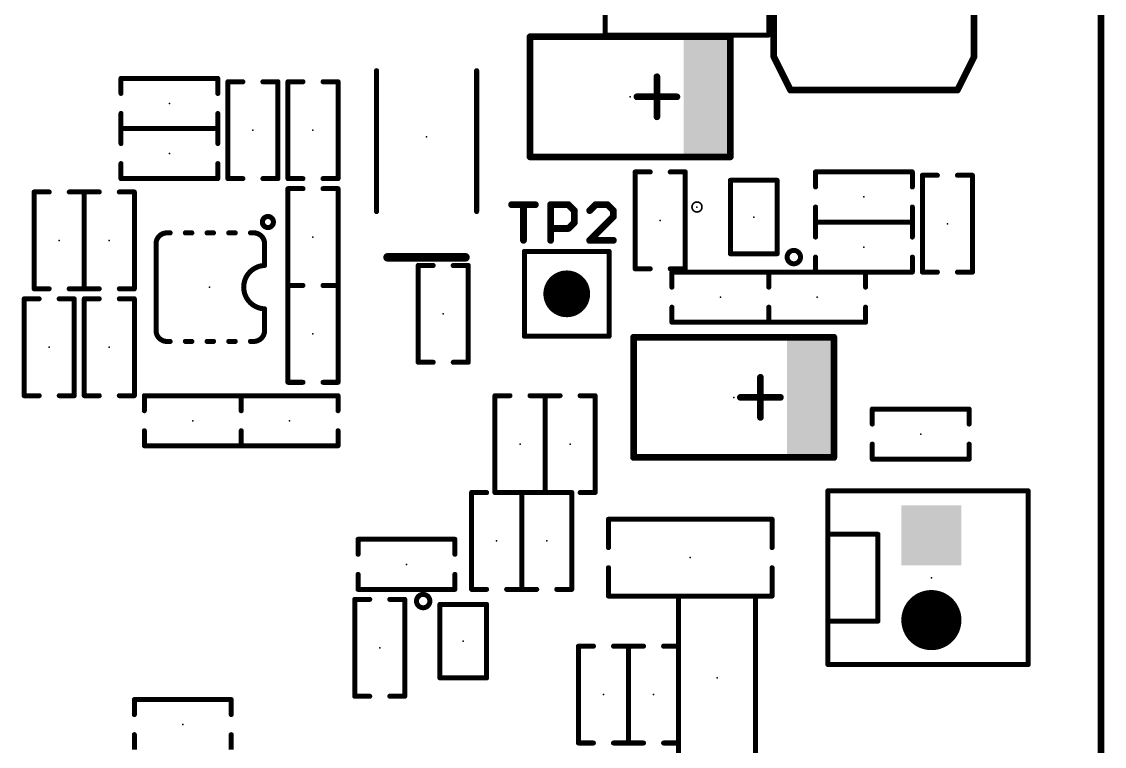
# Model space of a CAD drawing. Extents: x 0 to 89, y 0 to 124.
# Drawn here: x 56.57 to 89, y 71.15 to 92.85 of the extents above; entities that cross this region are included whole.
import ezdxf

# ---------------------------------------------------------------- set-up
doc = ezdxf.new("R2010")
doc.units = 0
for name, color, linetype in [('17', 82, 'CONTINUOUS'), ('20', 7, 'CONTINUOUS'), ('21', 253, 'CONTINUOUS'), ('23', 7, 'CONTINUOUS')]:
    doc.layers.add(name, color=color, linetype=linetype)

# ---------------------------------------------------------------- blocks, each defined once
blk = doc.blocks.new('RECT')
blk.add_solid([(-0.5, -0.5), (0.5, -0.5), (-0.5, 0.5), (0.5, 0.5)])
blk = doc.blocks.new('SQUAREP')
blk.add_solid([(-0.5, -0.5), (0.5, -0.5), (-0.5, 0.5), (0.5, 0.5)])
blk = doc.blocks.new('ROUNDP')
at = {"const_width": 0.5}
blk.add_lwpolyline([(0, -0.25, 1), (0, 0.25, 1), (0, -0.25)], format="xyb", dxfattribs=at)

msp = doc.modelspace()

# ---------------------------------------------------------------- linework, layer by layer
at = {"layer": '20', "const_width": 0.01}
msp.add_lwpolyline([(88.9, 0), (88.9, 121.92)], dxfattribs=at)
at = {"layer": '21'}
for points, const_width in [([(88.9, 0), (88.9, 121.92)], 0.2), ([(79.1, 91.8), (79.1, 95.8)], 0.2), ([(85.1, 95.8), (85.1, 91.8)], 0.2), ([(74.05, 92.45), (74.05, 93.3)], 0.15), ([(78.95, 93.3), (78.95, 92.45)], 0.15), ([(71.8, 88.8), (71.8, 92.4)], 0.2), ([(71.8, 92.4), (77.8, 92.4)], 0.2), ([(78.95, 92.45), (74.05, 92.45)], 0.15), ([(77.8, 92.4), (77.8, 88.8)], 0.2), ([(79.6, 90.8), (79.1, 91.8)], 0.2), ([(85.1, 91.8), (84.6, 90.8)], 0.2), ([(67.2028, 87.1648), (67.2028, 91.3812)], 0.1524), ([(70.2012, 91.3812), (70.2012, 87.1648)], 0.1524), ([(59.55, 90.7), (59.55, 91.15)], 0.15), ([(59.55, 91.15), (62.45, 91.15)], 0.15), ([(62.45, 91.15), (62.45, 90.7)], 0.15), ([(62.75, 88.15), (62.75, 91.05)], 0.15), ([(62.75, 91.05), (63.2, 91.05)], 0.15), ([(63.8, 91.05), (64.25, 91.05)], 0.15), ([(64.25, 91.05), (64.25, 88.15)], 0.15), ([(64.55, 88.15), (64.55, 91.05)], 0.15), ([(64.55, 91.05), (65, 91.05)], 0.15), ([(65.6, 91.05), (66.05, 91.05)], 0.15), ([(66.05, 91.05), (66.05, 88.15)], 0.15), ([(75.6, 90), (75.6, 91.2)], 0.2), ([(84.6, 90.8), (79.6, 90.8)], 0.2), ([(76.2, 90.6), (75, 90.6)], 0.2), ([(59.55, 89.65), (59.55, 90.1)], 0.15), ([(62.45, 90.1), (62.45, 89.65)], 0.15), ([(59.55, 89.2), (59.55, 89.65)], 0.15), ([(59.55, 89.65), (62.45, 89.65)], 0.15), ([(62.45, 89.65), (59.55, 89.65)], 0.15), ([(62.45, 89.65), (62.45, 89.2)], 0.15), ([(77.8, 88.8), (71.8, 88.8)], 0.2), ([(59.55, 88.15), (59.55, 88.6)], 0.15), ([(62.45, 88.6), (62.45, 88.15)], 0.15), ([(62.45, 88.15), (59.55, 88.15)], 0.15), ([(63.2, 88.15), (62.75, 88.15)], 0.15), ([(64.25, 88.15), (63.8, 88.15)], 0.15), ([(65, 88.15), (64.55, 88.15)], 0.15), ([(66.05, 88.15), (65.6, 88.15)], 0.15), ([(74.95, 85.45), (74.95, 88.35)], 0.15), ([(74.95, 88.35), (75.4, 88.35)], 0.15), ([(76, 88.35), (76.45, 88.35)], 0.15), ([(76.45, 88.35), (76.45, 85.45)], 0.15), ([(80.35, 87.9), (80.35, 88.35)], 0.15), ([(80.35, 88.35), (83.25, 88.35)], 0.15), ([(83.25, 88.35), (83.25, 87.9)], 0.15), ([(83.55, 85.35), (83.55, 88.25)], 0.15), ([(83.55, 88.25), (84, 88.25)], 0.15), ([(84.6, 88.25), (85.05, 88.25)], 0.15), ([(85.05, 88.25), (85.05, 85.35)], 0.15), ([(64.55, 84.95), (64.55, 87.85)], 0.15), ([(64.55, 87.85), (65, 87.85)], 0.15), ([(65.6, 87.85), (66.05, 87.85)], 0.15), ([(66.05, 87.85), (66.05, 84.95)], 0.15), ([(77.8, 85.9), (77.8, 88.1)], 0.15), ([(77.8, 88.1), (79.2, 88.1)], 0.15), ([(79.2, 88.1), (79.2, 85.9)], 0.15), ([(56.95, 84.85), (56.95, 87.75)], 0.15), ([(56.95, 87.75), (57.4, 87.75)], 0.15), ([(58, 87.75), (58.45, 87.75)], 0.15), ([(58.45, 84.85), (58.45, 87.75)], 0.15), ([(58.45, 87.75), (58.9, 87.75)], 0.15), ([(58.45, 87.75), (58.45, 84.85)], 0.15), ([(59.5, 87.75), (59.95, 87.75)], 0.15), ([(59.95, 87.75), (59.95, 84.85)], 0.15), ([(71.2475, 87.3693), (71.9593, 87.3693)], 0.2032), ([(71.6034, 86.3016), (71.6034, 87.3693)], 0.2032), ([(72.4169, 86.3016), (72.4169, 87.3693)], 0.2032), ([(72.4169, 87.3693), (72.9508, 87.3693)], 0.2032), ([(72.9508, 87.3693), (73.1287, 87.1914)], 0.2032), ([(73.1287, 87.1914), (73.1287, 86.8355)], 0.2032), ([(73.7642, 87.3693), (73.5863, 87.1914)], 0.2032), ([(74.1202, 87.3693), (73.7642, 87.3693)], 0.2032), ([(74.2981, 87.1914), (74.1202, 87.3693)], 0.2032), ([(74.2981, 87.0134), (74.2981, 87.1914)], 0.2032), ([(80.35, 86.85), (80.35, 87.3)], 0.15), ([(83.25, 87.3), (83.25, 86.85)], 0.15), ([(73.1287, 86.8355), (72.9508, 86.6575)], 0.2032), ([(73.5863, 86.3016), (74.2981, 87.0134)], 0.2032), ([(83.25, 86.85), (80.35, 86.85)], 0.15), ([(80.35, 86.4), (80.35, 86.85)], 0.15), ([(80.35, 86.85), (83.25, 86.85)], 0.15), ([(83.25, 86.85), (83.25, 86.4)], 0.15), ([(61.021, 86.525), (60.925, 86.525)], 0.1524), ([(61.671, 86.525), (61.478, 86.525)], 0.1524), ([(62.321, 86.525), (62.128, 86.525)], 0.1524), ([(62.971, 86.525), (62.778, 86.525)], 0.1524), ([(63.565, 86.525), (63.428, 86.525)], 0.1524), ([(72.9508, 86.6575), (72.4169, 86.6575)], 0.2032), ([(60.6, 83.6), (60.6, 86.2)], 0.1524), ([(63.85, 86.2), (63.85, 85.55)], 0.1524), ([(74.2981, 86.3016), (73.5863, 86.3016)], 0.2032), ([(71.63, 85.97), (74.17, 85.97)], 0.15), ([(71.63, 83.43), (71.63, 85.97)], 0.15), ([(74.17, 85.97), (74.17, 83.43)], 0.15), ([(79.2, 85.9), (77.8, 85.9)], 0.15), ([(67.5316, 85.7932), (69.8684, 85.7932)], 0.254), ([(68.45, 82.65), (68.45, 85.55)], 0.15), ([(68.45, 85.55), (68.9, 85.55)], 0.15), ([(69.5, 85.55), (69.95, 85.55)], 0.15), ([(69.95, 85.55), (69.95, 82.65)], 0.15), ([(80.35, 85.35), (80.35, 85.8)], 0.15), ([(83.25, 85.8), (83.25, 85.35)], 0.15), ([(75.4, 85.45), (74.95, 85.45)], 0.15), ([(76.45, 85.45), (76, 85.45)], 0.15), ([(76.05, 84.9), (76.05, 85.35)], 0.15), ([(76.05, 85.35), (78.95, 85.35)], 0.15), ([(78.95, 85.35), (78.95, 84.9)], 0.15), ([(78.95, 84.9), (78.95, 85.35)], 0.15), ([(78.95, 85.35), (81.85, 85.35)], 0.15), ([(83.25, 85.35), (80.35, 85.35)], 0.15), ([(81.85, 85.35), (81.85, 84.9)], 0.15), ([(84, 85.35), (83.55, 85.35)], 0.15), ([(85.05, 85.35), (84.6, 85.35)], 0.15), ([(64.55, 82.05), (64.55, 84.95)], 0.15), ([(64.55, 84.95), (65, 84.95)], 0.15), ([(65, 84.95), (64.55, 84.95)], 0.15), ([(65.6, 84.95), (66.05, 84.95)], 0.15), ([(66.05, 84.95), (65.6, 84.95)], 0.15), ([(66.05, 84.95), (66.05, 82.05)], 0.15), ([(57.4, 84.85), (56.95, 84.85)], 0.15), ([(58.45, 84.85), (58, 84.85)], 0.15), ([(58.9, 84.85), (58.45, 84.85)], 0.15), ([(59.95, 84.85), (59.5, 84.85)], 0.15), ([(56.65, 81.65), (56.65, 84.55)], 0.15), ([(56.65, 84.55), (57.1, 84.55)], 0.15), ([(57.7, 84.55), (58.15, 84.55)], 0.15), ([(58.15, 84.55), (58.15, 81.65)], 0.15), ([(58.45, 81.65), (58.45, 84.55)], 0.15), ([(58.45, 84.55), (58.9, 84.55)], 0.15), ([(59.5, 84.55), (59.95, 84.55)], 0.15), ([(59.95, 84.55), (59.95, 81.65)], 0.15), ([(63.85, 84.25), (63.85, 83.6)], 0.1524), ([(76.05, 83.85), (76.05, 84.3)], 0.15), ([(78.95, 84.3), (78.95, 83.85)], 0.15), ([(78.95, 83.85), (78.95, 84.3)], 0.15), ([(81.85, 84.3), (81.85, 83.85)], 0.15), ([(78.95, 83.85), (76.05, 83.85)], 0.15), ([(81.85, 83.85), (78.95, 83.85)], 0.15), ([(61.021, 83.275), (60.925, 83.275)], 0.1524), ([(61.671, 83.275), (61.478, 83.275)], 0.1524), ([(62.321, 83.275), (62.128, 83.275)], 0.1524), ([(62.971, 83.275), (62.778, 83.275)], 0.1524), ([(63.525, 83.275), (63.428, 83.275)], 0.1524), ([(74.17, 83.43), (71.63, 83.43)], 0.15), ([(74.9, 79.8), (74.9, 83.4)], 0.2), ([(74.9, 83.4), (80.9, 83.4)], 0.2), ([(80.9, 83.4), (80.9, 79.8)], 0.2), ([(68.9, 82.65), (68.45, 82.65)], 0.15), ([(69.95, 82.65), (69.5, 82.65)], 0.15), ([(65, 82.05), (64.55, 82.05)], 0.15), ([(66.05, 82.05), (65.6, 82.05)], 0.15), ([(78.7, 81), (78.7, 82.2)], 0.2), ([(57.1, 81.65), (56.65, 81.65)], 0.15), ([(58.15, 81.65), (57.7, 81.65)], 0.15), ([(58.9, 81.65), (58.45, 81.65)], 0.15), ([(59.95, 81.65), (59.5, 81.65)], 0.15), ([(60.25, 81.2), (60.25, 81.65)], 0.15), ([(60.25, 81.65), (63.15, 81.65)], 0.15), ([(63.15, 81.65), (63.15, 81.2)], 0.15), ([(63.15, 81.2), (63.15, 81.65)], 0.15), ([(63.15, 81.65), (66.05, 81.65)], 0.15), ([(66.05, 81.65), (66.05, 81.2)], 0.15), ([(70.75, 78.75), (70.75, 81.65)], 0.15), ([(70.75, 81.65), (71.2, 81.65)], 0.15), ([(71.8, 81.65), (72.25, 81.65)], 0.15), ([(72.25, 81.65), (72.25, 78.75)], 0.15), ([(72.25, 78.75), (72.25, 81.65)], 0.15), ([(72.25, 81.65), (72.7, 81.65)], 0.15), ([(73.3, 81.65), (73.75, 81.65)], 0.15), ([(73.75, 81.65), (73.75, 78.75)], 0.15), ([(79.3, 81.6), (78.1, 81.6)], 0.2), ([(82.05, 80.8), (82.05, 81.25)], 0.15), ([(82.05, 81.25), (84.95, 81.25)], 0.15), ([(84.95, 81.25), (84.95, 80.8)], 0.15), ([(60.25, 80.15), (60.25, 80.6)], 0.15), ([(63.15, 80.6), (63.15, 80.15)], 0.15), ([(63.15, 80.15), (63.15, 80.6)], 0.15), ([(66.05, 80.6), (66.05, 80.15)], 0.15), ([(63.15, 80.15), (60.25, 80.15)], 0.15), ([(66.05, 80.15), (63.15, 80.15)], 0.15), ([(82.05, 79.75), (82.05, 80.2)], 0.15), ([(84.95, 80.2), (84.95, 79.75)], 0.15), ([(80.9, 79.8), (74.9, 79.8)], 0.2), ([(84.95, 79.75), (82.05, 79.75)], 0.15), ([(70.05, 75.85), (70.05, 78.75)], 0.15), ([(70.05, 78.75), (70.5, 78.75)], 0.15), ([(71.2, 78.75), (70.75, 78.75)], 0.15), ([(71.1, 78.75), (71.55, 78.75)], 0.15), ([(71.55, 75.85), (71.55, 78.75)], 0.15), ([(71.55, 78.75), (72, 78.75)], 0.15), ([(71.55, 78.75), (71.55, 75.85)], 0.15), ([(72.25, 78.75), (71.8, 78.75)], 0.15), ([(72.7, 78.75), (72.25, 78.75)], 0.15), ([(72.6, 78.75), (73.05, 78.75)], 0.15), ([(73.05, 78.75), (73.05, 75.85)], 0.15), ([(73.75, 78.75), (73.3, 78.75)], 0.15), ([(80.72, 77.5), (80.72, 78.8)], 0.15), ([(80.72, 78.8), (86.72, 78.8)], 0.15), ([(86.72, 78.8), (86.72, 73.6)], 0.15), ([(74.15, 77.1), (74.15, 77.95)], 0.15), ([(74.15, 77.95), (79.05, 77.95)], 0.15), ([(79.05, 77.95), (79.05, 77.1)], 0.15), ([(80.72, 74.9), (80.72, 77.5)], 0.15), ([(82.22, 77.5), (80.72, 77.5)], 0.15), ([(82.22, 74.9), (82.22, 77.5)], 0.15), ([(66.65, 76.9), (66.65, 77.35)], 0.15), ([(66.65, 77.35), (69.55, 77.35)], 0.15), ([(69.55, 77.35), (69.55, 76.9)], 0.15), ([(74.15, 75.65), (74.15, 76.5)], 0.15), ([(79.05, 76.5), (79.05, 75.65)], 0.15), ([(66.65, 75.85), (66.65, 76.3)], 0.15), ([(69.55, 76.3), (69.55, 75.85)], 0.15), ([(69.55, 75.85), (66.65, 75.85)], 0.15), ([(70.5, 75.85), (70.05, 75.85)], 0.15), ([(71.55, 75.85), (71.1, 75.85)], 0.15), ([(72, 75.85), (71.55, 75.85)], 0.15), ([(73.05, 75.85), (72.6, 75.85)], 0.15), ([(66.55, 72.65), (66.55, 75.55)], 0.15), ([(66.55, 75.55), (67, 75.55)], 0.15), ([(67.6, 75.55), (68.05, 75.55)], 0.15), ([(68.05, 75.55), (68.05, 72.65)], 0.15), ([(79.05, 75.65), (74.15, 75.65)], 0.15), ([(76.25, 70.75), (76.25, 75.65)], 0.15), ([(76.25, 75.65), (77.1, 75.65)], 0.15), ([(77.7, 75.65), (78.55, 75.65)], 0.15), ([(78.55, 75.65), (78.55, 70.75)], 0.15), ([(69.1, 73.2), (69.1, 75.4)], 0.15), ([(69.1, 75.4), (70.5, 75.4)], 0.15), ([(70.5, 75.4), (70.5, 73.2)], 0.15), ([(80.72, 73.6), (80.72, 74.9)], 0.15), ([(80.72, 74.9), (82.22, 74.9)], 0.15), ([(73.25, 71.25), (73.25, 74.15)], 0.15), ([(73.25, 74.15), (73.7, 74.15)], 0.15), ([(74.3, 74.15), (74.75, 74.15)], 0.15), ([(74.75, 71.25), (74.75, 74.15)], 0.15), ([(74.75, 74.15), (75.2, 74.15)], 0.15), ([(74.75, 74.15), (74.75, 71.25)], 0.15), ([(75.8, 74.15), (76.25, 74.15)], 0.15), ([(76.25, 74.15), (76.25, 71.25)], 0.15), ([(86.72, 73.6), (80.72, 73.6)], 0.15), ([(70.5, 73.2), (69.1, 73.2)], 0.15), ([(67, 72.65), (66.55, 72.65)], 0.15), ([(68.05, 72.65), (67.6, 72.65)], 0.15), ([(59.95, 72.1), (59.95, 72.55)], 0.15), ([(59.95, 72.55), (62.85, 72.55)], 0.15), ([(62.85, 72.55), (62.85, 72.1)], 0.15), ([(59.95, 71.05), (59.95, 71.5)], 0.15), ([(62.85, 71.5), (62.85, 71.05)], 0.15), ([(73.7, 71.25), (73.25, 71.25)], 0.15), ([(74.75, 71.25), (74.3, 71.25)], 0.15), ([(75.2, 71.25), (74.75, 71.25)], 0.15), ([(76.25, 71.25), (75.8, 71.25)], 0.15)]:
    msp.add_lwpolyline(points, dxfattribs=dict(at, const_width=const_width))
for points, const_width in [([(71.85, 92.4, 1), (71.75, 92.4)], 0.1), ([(71.8, 92.45, 1), (71.8, 92.35)], 0.1), ([(74.05, 92.4875, 1), (74.05, 92.4125)], 0.075), ([(74.0125, 92.45, 1), (74.0875, 92.45)], 0.075), ([(77.85, 92.4, 1), (77.75, 92.4)], 0.1), ([(77.8, 92.35, 1), (77.8, 92.45)], 0.1), ([(78.9125, 92.45, 1), (78.9875, 92.45)], 0.075), ([(78.95, 92.4125, 1), (78.95, 92.4875)], 0.075), ([(79.1447, 91.8224, 1), (79.0553, 91.7776)], 0.1), ([(79.05, 91.8, 1), (79.15, 91.8)], 0.1), ([(85.05, 91.8, 1), (85.15, 91.8)], 0.1), ([(85.1447, 91.7776, 1), (85.0553, 91.8224)], 0.1), ([(67.2409, 91.3812, 1), (67.1647, 91.3812)], 0.0762), ([(70.2393, 91.3812, 1), (70.1631, 91.3812)], 0.0762), ([(59.5875, 91.15, 1), (59.5125, 91.15)], 0.075), ([(59.55, 91.1875, 1), (59.55, 91.1125)], 0.075), ([(62.4875, 91.15, 1), (62.4125, 91.15)], 0.075), ([(62.45, 91.1125, 1), (62.45, 91.1875)], 0.075), ([(62.7875, 91.05, 1), (62.7125, 91.05)], 0.075), ([(62.75, 91.0875, 1), (62.75, 91.0125)], 0.075), ([(63.2, 91.0125, 1), (63.2, 91.0875)], 0.075), ([(63.8, 91.0875, 1), (63.8, 91.0125)], 0.075), ([(64.2875, 91.05, 1), (64.2125, 91.05)], 0.075), ([(64.25, 91.0125, 1), (64.25, 91.0875)], 0.075), ([(64.5875, 91.05, 1), (64.5125, 91.05)], 0.075), ([(64.55, 91.0875, 1), (64.55, 91.0125)], 0.075), ([(65, 91.0125, 1), (65, 91.0875)], 0.075), ([(65.6, 91.0875, 1), (65.6, 91.0125)], 0.075), ([(66.0875, 91.05, 1), (66.0125, 91.05)], 0.075), ([(66.05, 91.0125, 1), (66.05, 91.0875)], 0.075), ([(75.65, 91.2, 1), (75.55, 91.2)], 0.1), ([(79.6, 90.85, 1), (79.6, 90.75)], 0.1), ([(79.5553, 90.7776, 1), (79.6447, 90.8224)], 0.1), ([(84.5553, 90.8224, 1), (84.6447, 90.7776)], 0.1), ([(84.6, 90.75, 1), (84.6, 90.85)], 0.1), ([(59.5125, 90.7, 1), (59.5875, 90.7)], 0.075), ([(62.4125, 90.7, 1), (62.4875, 90.7)], 0.075), ([(75, 90.65, 1), (75, 90.55)], 0.1), ([(76.2, 90.55, 1), (76.2, 90.65)], 0.1), ([(59.5875, 90.1, 1), (59.5125, 90.1)], 0.075), ([(62.4875, 90.1, 1), (62.4125, 90.1)], 0.075), ([(75.55, 90, 1), (75.65, 90)], 0.1), ([(59.5875, 89.65, 1), (59.5125, 89.65)], 0.075), ([(59.55, 89.6875, 1), (59.55, 89.6125)], 0.075), ([(59.55, 89.6875, 1), (59.55, 89.6125)], 0.075), ([(59.5125, 89.65, 1), (59.5875, 89.65)], 0.075), ([(62.4875, 89.65, 1), (62.4125, 89.65)], 0.075), ([(62.4125, 89.65, 1), (62.4875, 89.65)], 0.075), ([(62.45, 89.6125, 1), (62.45, 89.6875)], 0.075), ([(62.45, 89.6125, 1), (62.45, 89.6875)], 0.075), ([(59.5125, 89.2, 1), (59.5875, 89.2)], 0.075), ([(62.4125, 89.2, 1), (62.4875, 89.2)], 0.075), ([(71.8, 88.85, 1), (71.8, 88.75)], 0.1), ([(71.75, 88.8, 1), (71.85, 88.8)], 0.1), ([(77.75, 88.8, 1), (77.85, 88.8)], 0.1), ([(77.8, 88.75, 1), (77.8, 88.85)], 0.1), ([(59.5875, 88.6, 1), (59.5125, 88.6)], 0.075), ([(62.4875, 88.6, 1), (62.4125, 88.6)], 0.075), ([(59.55, 88.1875, 1), (59.55, 88.1125)], 0.075), ([(62.45, 88.1125, 1), (62.45, 88.1875)], 0.075), ([(62.75, 88.1875, 1), (62.75, 88.1125)], 0.075), ([(63.2, 88.1125, 1), (63.2, 88.1875)], 0.075), ([(63.8, 88.1875, 1), (63.8, 88.1125)], 0.075), ([(64.25, 88.1125, 1), (64.25, 88.1875)], 0.075), ([(64.55, 88.1875, 1), (64.55, 88.1125)], 0.075), ([(65, 88.1125, 1), (65, 88.1875)], 0.075), ([(65.6, 88.1875, 1), (65.6, 88.1125)], 0.075), ([(66.05, 88.1125, 1), (66.05, 88.1875)], 0.075), ([(74.9875, 88.35, 1), (74.9125, 88.35)], 0.075), ([(74.95, 88.3875, 1), (74.95, 88.3125)], 0.075), ([(75.4, 88.3125, 1), (75.4, 88.3875)], 0.075), ([(76, 88.3875, 1), (76, 88.3125)], 0.075), ([(76.4875, 88.35, 1), (76.4125, 88.35)], 0.075), ([(76.45, 88.3125, 1), (76.45, 88.3875)], 0.075), ([(80.3875, 88.35, 1), (80.3125, 88.35)], 0.075), ([(80.35, 88.3875, 1), (80.35, 88.3125)], 0.075), ([(83.2875, 88.35, 1), (83.2125, 88.35)], 0.075), ([(83.25, 88.3125, 1), (83.25, 88.3875)], 0.075), ([(83.5875, 88.25, 1), (83.5125, 88.25)], 0.075), ([(83.55, 88.2875, 1), (83.55, 88.2125)], 0.075), ([(84, 88.2125, 1), (84, 88.2875)], 0.075), ([(84.6, 88.2875, 1), (84.6, 88.2125)], 0.075), ([(85.0875, 88.25, 1), (85.0125, 88.25)], 0.075), ([(85.05, 88.2125, 1), (85.05, 88.2875)], 0.075), ([(59.5125, 88.15, 1), (59.5875, 88.15)], 0.075), ([(62.4125, 88.15, 1), (62.4875, 88.15)], 0.075), ([(62.7125, 88.15, 1), (62.7875, 88.15)], 0.075), ([(64.2125, 88.15, 1), (64.2875, 88.15)], 0.075), ([(64.5125, 88.15, 1), (64.5875, 88.15)], 0.075), ([(64.5875, 87.85, 1), (64.5125, 87.85)], 0.075), ([(64.55, 87.8875, 1), (64.55, 87.8125)], 0.075), ([(65, 87.8125, 1), (65, 87.8875)], 0.075), ([(65.6, 87.8875, 1), (65.6, 87.8125)], 0.075), ([(66.0125, 88.15, 1), (66.0875, 88.15)], 0.075), ([(66.0875, 87.85, 1), (66.0125, 87.85)], 0.075), ([(66.05, 87.8125, 1), (66.05, 87.8875)], 0.075), ([(77.8375, 88.1, 1), (77.7625, 88.1)], 0.075), ([(77.8, 88.1375, 1), (77.8, 88.0625)], 0.075), ([(79.2375, 88.1, 1), (79.1625, 88.1)], 0.075), ([(79.2, 88.0625, 1), (79.2, 88.1375)], 0.075), ([(80.3125, 87.9, 1), (80.3875, 87.9)], 0.075), ([(83.2125, 87.9, 1), (83.2875, 87.9)], 0.075), ([(56.9875, 87.75, 1), (56.9125, 87.75)], 0.075), ([(56.95, 87.7875, 1), (56.95, 87.7125)], 0.075), ([(57.4, 87.7125, 1), (57.4, 87.7875)], 0.075), ([(58, 87.7875, 1), (58, 87.7125)], 0.075), ([(58.4875, 87.75, 1), (58.4125, 87.75)], 0.075), ([(58.45, 87.7875, 1), (58.45, 87.7125)], 0.075), ([(58.4875, 87.75, 1), (58.4125, 87.75)], 0.075), ([(58.45, 87.7125, 1), (58.45, 87.7875)], 0.075), ([(58.9, 87.7125, 1), (58.9, 87.7875)], 0.075), ([(59.5, 87.7875, 1), (59.5, 87.7125)], 0.075), ([(59.9875, 87.75, 1), (59.9125, 87.75)], 0.075), ([(59.95, 87.7125, 1), (59.95, 87.7875)], 0.075), ([(71.2475, 87.4201, 1), (71.2475, 87.3185)], 0.1016), ([(71.6542, 87.3693, 1), (71.5526, 87.3693)], 0.1016), ([(71.9593, 87.3185, 1), (71.9593, 87.4201)], 0.1016), ([(72.4677, 87.3693, 1), (72.3661, 87.3693)], 0.1016), ([(72.4169, 87.4201, 1), (72.4169, 87.3185)], 0.1016), ([(72.9867, 87.4052, 1), (72.9148, 87.3334)], 0.1016), ([(72.9508, 87.3185, 1), (72.9508, 87.4201)], 0.1016), ([(73.1795, 87.1914, 1), (73.0779, 87.1914)], 0.1016), ([(73.0928, 87.1554, 1), (73.1646, 87.2273)], 0.1016), ([(73.5504, 87.2273, 1), (73.6222, 87.1554)], 0.1016), ([(73.7642, 87.4201, 1), (73.7642, 87.3185)], 0.1016), ([(73.8002, 87.3334, 1), (73.7283, 87.4052)], 0.1016), ([(74.1561, 87.4052, 1), (74.0842, 87.3334)], 0.1016), ([(74.1202, 87.3185, 1), (74.1202, 87.4201)], 0.1016), ([(74.3489, 87.1914, 1), (74.2473, 87.1914)], 0.1016), ([(74.2622, 87.1554, 1), (74.334, 87.2273)], 0.1016), ([(80.3875, 87.3, 1), (80.3125, 87.3)], 0.075), ([(83.2875, 87.3, 1), (83.2125, 87.3)], 0.075), ([(63.95, 86.6849, 1), (63.95, 87.0151, 1), (63.95, 86.6849)], 0.1524), ([(67.1647, 87.1648, 1), (67.2409, 87.1648)], 0.0762), ([(70.1631, 87.1648, 1), (70.2393, 87.1648)], 0.0762), ([(73.1646, 86.7995, 1), (73.0928, 86.8714)], 0.1016), ([(74.2473, 87.0134, 1), (74.3489, 87.0134)], 0.1016), ([(74.334, 86.9775, 1), (74.2622, 87.0493)], 0.1016), ([(80.35, 86.8875, 1), (80.35, 86.8125)], 0.075), ([(80.3875, 86.85, 1), (80.3125, 86.85)], 0.075), ([(80.35, 86.8875, 1), (80.35, 86.8125)], 0.075), ([(83.2875, 86.85, 1), (83.2125, 86.85)], 0.075), ([(83.25, 86.8125, 1), (83.25, 86.8875)], 0.075), ([(83.25, 86.8125, 1), (83.25, 86.8875)], 0.075), ([(60.925, 86.525, 0.4142), (60.6, 86.2)], 0.1524), ([(60.925, 86.5631, 1), (60.925, 86.4869)], 0.0762), ([(60.925, 86.4869, 1), (60.925, 86.5631)], 0.0762), ([(61.021, 86.4869, 1), (61.021, 86.5631)], 0.0762), ([(61.478, 86.5631, 1), (61.478, 86.4869)], 0.0762), ([(61.671, 86.4869, 1), (61.671, 86.5631)], 0.0762), ([(62.128, 86.5631, 1), (62.128, 86.4869)], 0.0762), ([(62.321, 86.4869, 1), (62.321, 86.5631)], 0.0762), ([(62.778, 86.5631, 1), (62.778, 86.4869)], 0.0762), ([(62.971, 86.4869, 1), (62.971, 86.5631)], 0.0762), ([(63.428, 86.5631, 1), (63.428, 86.4869)], 0.0762), ([(63.85, 86.2, 0.4142), (63.525, 86.525)], 0.1524), ([(63.525, 86.5631, 1), (63.525, 86.4869)], 0.0762), ([(63.565, 86.4869, 1), (63.565, 86.5631)], 0.0762), ([(72.4169, 86.7083, 1), (72.4169, 86.6067)], 0.1016), ([(72.9148, 86.6934, 1), (72.9867, 86.6216)], 0.1016), ([(72.9508, 86.6067, 1), (72.9508, 86.7083)], 0.1016), ([(73.0779, 86.8355, 1), (73.1795, 86.8355)], 0.1016), ([(80.3125, 86.85, 1), (80.3875, 86.85)], 0.075), ([(83.2125, 86.85, 1), (83.2875, 86.85)], 0.075), ([(60.6381, 86.2, 1), (60.5619, 86.2)], 0.0762), ([(63.8881, 86.2, 1), (63.8119, 86.2)], 0.0762), ([(71.5526, 86.3016, 1), (71.6542, 86.3016)], 0.1016), ([(72.3661, 86.3016, 1), (72.4677, 86.3016)], 0.1016), ([(73.5863, 86.3524, 1), (73.5863, 86.2508)], 0.1016), ([(73.5504, 86.3375, 1), (73.6222, 86.2657)], 0.1016), ([(74.2981, 86.2508, 1), (74.2981, 86.3524)], 0.1016), ([(80.3125, 86.4, 1), (80.3875, 86.4)], 0.075), ([(83.2125, 86.4, 1), (83.2875, 86.4)], 0.075), ([(60.5619, 86.2, 1), (60.6381, 86.2)], 0.0762), ([(63.8119, 86.2, 1), (63.8881, 86.2)], 0.0762), ([(71.63, 86.0075, 1), (71.63, 85.9325)], 0.075), ([(71.6675, 85.97, 1), (71.5925, 85.97)], 0.075), ([(74.2075, 85.97, 1), (74.1325, 85.97)], 0.075), ([(74.17, 85.9325, 1), (74.17, 86.0075)], 0.075), ([(77.8, 85.9375, 1), (77.8, 85.8625)], 0.075), ([(77.7625, 85.9, 1), (77.8375, 85.9)], 0.075), ([(79.1625, 85.9, 1), (79.2375, 85.9)], 0.075), ([(79.2, 85.8625, 1), (79.2, 85.9375)], 0.075), ([(79.7, 85.6, 1), (79.7, 86, 1), (79.7, 85.6)], 0.15), ([(63.875, 85.55, 1), (63.875, 84.25)], 0.1524), ([(67.5316, 85.8567, 1), (67.5316, 85.7297)], 0.127), ([(68.4875, 85.55, 1), (68.4125, 85.55)], 0.075), ([(68.45, 85.5875, 1), (68.45, 85.5125)], 0.075), ([(68.9, 85.5125, 1), (68.9, 85.5875)], 0.075), ([(69.5, 85.5875, 1), (69.5, 85.5125)], 0.075), ([(69.8684, 85.7297, 1), (69.8684, 85.8567)], 0.127), ([(69.9875, 85.55, 1), (69.9125, 85.55)], 0.075), ([(69.95, 85.5125, 1), (69.95, 85.5875)], 0.075), ([(80.3875, 85.8, 1), (80.3125, 85.8)], 0.075), ([(83.2875, 85.8, 1), (83.2125, 85.8)], 0.075), ([(63.8119, 85.55, 1), (63.8881, 85.55)], 0.0762), ([(74.95, 85.4875, 1), (74.95, 85.4125)], 0.075), ([(74.9125, 85.45, 1), (74.9875, 85.45)], 0.075), ([(75.4, 85.4125, 1), (75.4, 85.4875)], 0.075), ([(76, 85.4875, 1), (76, 85.4125)], 0.075), ([(76.0875, 85.35, 1), (76.0125, 85.35)], 0.075), ([(76.05, 85.3875, 1), (76.05, 85.3125)], 0.075), ([(76.4125, 85.45, 1), (76.4875, 85.45)], 0.075), ([(76.45, 85.4125, 1), (76.45, 85.4875)], 0.075), ([(78.9875, 85.35, 1), (78.9125, 85.35)], 0.075), ([(78.9875, 85.35, 1), (78.9125, 85.35)], 0.075), ([(78.95, 85.3875, 1), (78.95, 85.3125)], 0.075), ([(78.95, 85.3125, 1), (78.95, 85.3875)], 0.075), ([(80.35, 85.3875, 1), (80.35, 85.3125)], 0.075), ([(80.3125, 85.35, 1), (80.3875, 85.35)], 0.075), ([(81.8875, 85.35, 1), (81.8125, 85.35)], 0.075), ([(81.85, 85.3125, 1), (81.85, 85.3875)], 0.075), ([(83.2125, 85.35, 1), (83.2875, 85.35)], 0.075), ([(83.25, 85.3125, 1), (83.25, 85.3875)], 0.075), ([(83.55, 85.3875, 1), (83.55, 85.3125)], 0.075), ([(83.5125, 85.35, 1), (83.5875, 85.35)], 0.075), ([(84, 85.3125, 1), (84, 85.3875)], 0.075), ([(84.6, 85.3875, 1), (84.6, 85.3125)], 0.075), ([(85.0125, 85.35, 1), (85.0875, 85.35)], 0.075), ([(85.05, 85.3125, 1), (85.05, 85.3875)], 0.075), ([(64.5875, 84.95, 1), (64.5125, 84.95)], 0.075), ([(64.55, 84.9875, 1), (64.55, 84.9125)], 0.075), ([(64.55, 84.9875, 1), (64.55, 84.9125)], 0.075), ([(64.5125, 84.95, 1), (64.5875, 84.95)], 0.075), ([(65, 84.9125, 1), (65, 84.9875)], 0.075), ([(65, 84.9125, 1), (65, 84.9875)], 0.075), ([(65.6, 84.9875, 1), (65.6, 84.9125)], 0.075), ([(65.6, 84.9875, 1), (65.6, 84.9125)], 0.075), ([(66.0875, 84.95, 1), (66.0125, 84.95)], 0.075), ([(66.0125, 84.95, 1), (66.0875, 84.95)], 0.075), ([(66.05, 84.9125, 1), (66.05, 84.9875)], 0.075), ([(66.05, 84.9125, 1), (66.05, 84.9875)], 0.075), ([(56.95, 84.8875, 1), (56.95, 84.8125)], 0.075), ([(56.9125, 84.85, 1), (56.9875, 84.85)], 0.075), ([(57.4, 84.8125, 1), (57.4, 84.8875)], 0.075), ([(58, 84.8875, 1), (58, 84.8125)], 0.075), ([(58.45, 84.8875, 1), (58.45, 84.8125)], 0.075), ([(58.4125, 84.85, 1), (58.4875, 84.85)], 0.075), ([(58.4125, 84.85, 1), (58.4875, 84.85)], 0.075), ([(58.45, 84.8125, 1), (58.45, 84.8875)], 0.075), ([(58.9, 84.8125, 1), (58.9, 84.8875)], 0.075), ([(59.5, 84.8875, 1), (59.5, 84.8125)], 0.075), ([(59.9125, 84.85, 1), (59.9875, 84.85)], 0.075), ([(59.95, 84.8125, 1), (59.95, 84.8875)], 0.075), ([(76.0125, 84.9, 1), (76.0875, 84.9)], 0.075), ([(78.9125, 84.9, 1), (78.9875, 84.9)], 0.075), ([(78.9125, 84.9, 1), (78.9875, 84.9)], 0.075), ([(81.8125, 84.9, 1), (81.8875, 84.9)], 0.075), ([(56.6875, 84.55, 1), (56.6125, 84.55)], 0.075), ([(56.65, 84.5875, 1), (56.65, 84.5125)], 0.075), ([(57.1, 84.5125, 1), (57.1, 84.5875)], 0.075), ([(57.7, 84.5875, 1), (57.7, 84.5125)], 0.075), ([(58.1875, 84.55, 1), (58.1125, 84.55)], 0.075), ([(58.15, 84.5125, 1), (58.15, 84.5875)], 0.075), ([(58.4875, 84.55, 1), (58.4125, 84.55)], 0.075), ([(58.45, 84.5875, 1), (58.45, 84.5125)], 0.075), ([(58.9, 84.5125, 1), (58.9, 84.5875)], 0.075), ([(59.5, 84.5875, 1), (59.5, 84.5125)], 0.075), ([(59.9875, 84.55, 1), (59.9125, 84.55)], 0.075), ([(59.95, 84.5125, 1), (59.95, 84.5875)], 0.075), ([(63.8881, 84.25, 1), (63.8119, 84.25)], 0.0762), ([(76.0875, 84.3, 1), (76.0125, 84.3)], 0.075), ([(78.9875, 84.3, 1), (78.9125, 84.3)], 0.075), ([(78.9875, 84.3, 1), (78.9125, 84.3)], 0.075), ([(81.8875, 84.3, 1), (81.8125, 84.3)], 0.075), ([(60.6, 83.6, 0.4142), (60.925, 83.275)], 0.1524), ([(60.6381, 83.6, 1), (60.5619, 83.6)], 0.0762), ([(63.525, 83.275, 0.4142), (63.85, 83.6)], 0.1524), ([(63.8881, 83.6, 1), (63.8119, 83.6)], 0.0762), ([(76.05, 83.8875, 1), (76.05, 83.8125)], 0.075), ([(76.0125, 83.85, 1), (76.0875, 83.85)], 0.075), ([(78.95, 83.8875, 1), (78.95, 83.8125)], 0.075), ([(78.9125, 83.85, 1), (78.9875, 83.85)], 0.075), ([(78.9125, 83.85, 1), (78.9875, 83.85)], 0.075), ([(78.95, 83.8125, 1), (78.95, 83.8875)], 0.075), ([(81.8125, 83.85, 1), (81.8875, 83.85)], 0.075), ([(81.85, 83.8125, 1), (81.85, 83.8875)], 0.075), ([(60.5619, 83.6, 1), (60.6381, 83.6)], 0.0762), ([(60.925, 83.3131, 1), (60.925, 83.2369)], 0.0762), ([(60.925, 83.2369, 1), (60.925, 83.3131)], 0.0762), ([(61.021, 83.2369, 1), (61.021, 83.3131)], 0.0762), ([(61.478, 83.3131, 1), (61.478, 83.2369)], 0.0762), ([(61.671, 83.2369, 1), (61.671, 83.3131)], 0.0762), ([(62.128, 83.3131, 1), (62.128, 83.2369)], 0.0762), ([(62.321, 83.2369, 1), (62.321, 83.3131)], 0.0762), ([(62.778, 83.3131, 1), (62.778, 83.2369)], 0.0762), ([(62.971, 83.2369, 1), (62.971, 83.3131)], 0.0762), ([(63.428, 83.3131, 1), (63.428, 83.2369)], 0.0762), ([(63.525, 83.3131, 1), (63.525, 83.2369)], 0.0762), ([(63.525, 83.2369, 1), (63.525, 83.3131)], 0.0762), ([(63.8119, 83.6, 1), (63.8881, 83.6)], 0.0762), ([(71.63, 83.4675, 1), (71.63, 83.3925)], 0.075), ([(71.5925, 83.43, 1), (71.6675, 83.43)], 0.075), ([(74.1325, 83.43, 1), (74.2075, 83.43)], 0.075), ([(74.17, 83.3925, 1), (74.17, 83.4675)], 0.075), ([(74.95, 83.4, 1), (74.85, 83.4)], 0.1), ([(74.9, 83.45, 1), (74.9, 83.35)], 0.1), ([(80.95, 83.4, 1), (80.85, 83.4)], 0.1), ([(80.9, 83.35, 1), (80.9, 83.45)], 0.1), ([(68.45, 82.6875, 1), (68.45, 82.6125)], 0.075), ([(68.4125, 82.65, 1), (68.4875, 82.65)], 0.075), ([(68.9, 82.6125, 1), (68.9, 82.6875)], 0.075), ([(69.5, 82.6875, 1), (69.5, 82.6125)], 0.075), ([(69.9125, 82.65, 1), (69.9875, 82.65)], 0.075), ([(69.95, 82.6125, 1), (69.95, 82.6875)], 0.075), ([(64.55, 82.0875, 1), (64.55, 82.0125)], 0.075), ([(64.5125, 82.05, 1), (64.5875, 82.05)], 0.075), ([(65, 82.0125, 1), (65, 82.0875)], 0.075), ([(65.6, 82.0875, 1), (65.6, 82.0125)], 0.075), ([(66.0125, 82.05, 1), (66.0875, 82.05)], 0.075), ([(66.05, 82.0125, 1), (66.05, 82.0875)], 0.075), ([(78.75, 82.2, 1), (78.65, 82.2)], 0.1), ([(56.65, 81.6875, 1), (56.65, 81.6125)], 0.075), ([(57.1, 81.6125, 1), (57.1, 81.6875)], 0.075), ([(57.7, 81.6875, 1), (57.7, 81.6125)], 0.075), ([(58.15, 81.6125, 1), (58.15, 81.6875)], 0.075), ([(58.45, 81.6875, 1), (58.45, 81.6125)], 0.075), ([(58.9, 81.6125, 1), (58.9, 81.6875)], 0.075), ([(59.5, 81.6875, 1), (59.5, 81.6125)], 0.075), ([(59.95, 81.6125, 1), (59.95, 81.6875)], 0.075), ([(60.2875, 81.65, 1), (60.2125, 81.65)], 0.075), ([(60.25, 81.6875, 1), (60.25, 81.6125)], 0.075), ([(63.1875, 81.65, 1), (63.1125, 81.65)], 0.075), ([(63.1875, 81.65, 1), (63.1125, 81.65)], 0.075), ([(63.15, 81.6875, 1), (63.15, 81.6125)], 0.075), ([(63.15, 81.6125, 1), (63.15, 81.6875)], 0.075), ([(66.0875, 81.65, 1), (66.0125, 81.65)], 0.075), ([(66.05, 81.6125, 1), (66.05, 81.6875)], 0.075), ([(70.7875, 81.65, 1), (70.7125, 81.65)], 0.075), ([(70.75, 81.6875, 1), (70.75, 81.6125)], 0.075), ([(71.2, 81.6125, 1), (71.2, 81.6875)], 0.075), ([(71.8, 81.6875, 1), (71.8, 81.6125)], 0.075), ([(72.2875, 81.65, 1), (72.2125, 81.65)], 0.075), ([(72.2875, 81.65, 1), (72.2125, 81.65)], 0.075), ([(72.25, 81.6875, 1), (72.25, 81.6125)], 0.075), ([(72.25, 81.6125, 1), (72.25, 81.6875)], 0.075), ([(72.7, 81.6125, 1), (72.7, 81.6875)], 0.075), ([(73.3, 81.6875, 1), (73.3, 81.6125)], 0.075), ([(73.7875, 81.65, 1), (73.7125, 81.65)], 0.075), ([(73.75, 81.6125, 1), (73.75, 81.6875)], 0.075), ([(56.6125, 81.65, 1), (56.6875, 81.65)], 0.075), ([(58.1125, 81.65, 1), (58.1875, 81.65)], 0.075), ([(58.4125, 81.65, 1), (58.4875, 81.65)], 0.075), ([(59.9125, 81.65, 1), (59.9875, 81.65)], 0.075), ([(78.1, 81.65, 1), (78.1, 81.55)], 0.1), ([(79.3, 81.55, 1), (79.3, 81.65)], 0.1), ([(60.2125, 81.2, 1), (60.2875, 81.2)], 0.075), ([(63.1125, 81.2, 1), (63.1875, 81.2)], 0.075), ([(63.1125, 81.2, 1), (63.1875, 81.2)], 0.075), ([(66.0125, 81.2, 1), (66.0875, 81.2)], 0.075), ([(82.0875, 81.25, 1), (82.0125, 81.25)], 0.075), ([(82.05, 81.2875, 1), (82.05, 81.2125)], 0.075), ([(84.9875, 81.25, 1), (84.9125, 81.25)], 0.075), ([(84.95, 81.2125, 1), (84.95, 81.2875)], 0.075), ([(78.65, 81, 1), (78.75, 81)], 0.1), ([(82.0125, 80.8, 1), (82.0875, 80.8)], 0.075), ([(84.9125, 80.8, 1), (84.9875, 80.8)], 0.075), ([(60.2875, 80.6, 1), (60.2125, 80.6)], 0.075), ([(63.1875, 80.6, 1), (63.1125, 80.6)], 0.075), ([(63.1875, 80.6, 1), (63.1125, 80.6)], 0.075), ([(66.0875, 80.6, 1), (66.0125, 80.6)], 0.075), ([(60.25, 80.1875, 1), (60.25, 80.1125)], 0.075), ([(60.2125, 80.15, 1), (60.2875, 80.15)], 0.075), ([(63.15, 80.1875, 1), (63.15, 80.1125)], 0.075), ([(63.1125, 80.15, 1), (63.1875, 80.15)], 0.075), ([(63.1125, 80.15, 1), (63.1875, 80.15)], 0.075), ([(63.15, 80.1125, 1), (63.15, 80.1875)], 0.075), ([(66.0125, 80.15, 1), (66.0875, 80.15)], 0.075), ([(66.05, 80.1125, 1), (66.05, 80.1875)], 0.075), ([(82.0875, 80.2, 1), (82.0125, 80.2)], 0.075), ([(84.9875, 80.2, 1), (84.9125, 80.2)], 0.075), ([(74.9, 79.85, 1), (74.9, 79.75)], 0.1), ([(74.85, 79.8, 1), (74.95, 79.8)], 0.1), ([(80.85, 79.8, 1), (80.95, 79.8)], 0.1), ([(80.9, 79.75, 1), (80.9, 79.85)], 0.1), ([(82.05, 79.7875, 1), (82.05, 79.7125)], 0.075), ([(82.0125, 79.75, 1), (82.0875, 79.75)], 0.075), ([(84.9125, 79.75, 1), (84.9875, 79.75)], 0.075), ([(84.95, 79.7125, 1), (84.95, 79.7875)], 0.075), ([(70.0875, 78.75, 1), (70.0125, 78.75)], 0.075), ([(70.05, 78.7875, 1), (70.05, 78.7125)], 0.075), ([(70.5, 78.7125, 1), (70.5, 78.7875)], 0.075), ([(70.75, 78.7875, 1), (70.75, 78.7125)], 0.075), ([(71.1, 78.7875, 1), (71.1, 78.7125)], 0.075), ([(71.2, 78.7125, 1), (71.2, 78.7875)], 0.075), ([(71.5875, 78.75, 1), (71.5125, 78.75)], 0.075), ([(71.55, 78.7875, 1), (71.55, 78.7125)], 0.075), ([(71.5875, 78.75, 1), (71.5125, 78.75)], 0.075), ([(71.55, 78.7125, 1), (71.55, 78.7875)], 0.075), ([(71.8, 78.7875, 1), (71.8, 78.7125)], 0.075), ([(72, 78.7125, 1), (72, 78.7875)], 0.075), ([(72.25, 78.7875, 1), (72.25, 78.7125)], 0.075), ([(72.25, 78.7125, 1), (72.25, 78.7875)], 0.075), ([(72.6, 78.7875, 1), (72.6, 78.7125)], 0.075), ([(72.7, 78.7125, 1), (72.7, 78.7875)], 0.075), ([(73.0875, 78.75, 1), (73.0125, 78.75)], 0.075), ([(73.05, 78.7125, 1), (73.05, 78.7875)], 0.075), ([(73.3, 78.7875, 1), (73.3, 78.7125)], 0.075), ([(73.75, 78.7125, 1), (73.75, 78.7875)], 0.075), ([(80.7575, 78.8, 1), (80.6825, 78.8)], 0.075), ([(80.72, 78.8375, 1), (80.72, 78.7625)], 0.075), ([(86.7575, 78.8, 1), (86.6825, 78.8)], 0.075), ([(86.72, 78.7625, 1), (86.72, 78.8375)], 0.075), ([(70.7125, 78.75, 1), (70.7875, 78.75)], 0.075), ([(72.2125, 78.75, 1), (72.2875, 78.75)], 0.075), ([(72.2125, 78.75, 1), (72.2875, 78.75)], 0.075), ([(73.7125, 78.75, 1), (73.7875, 78.75)], 0.075), ([(74.1875, 77.95, 1), (74.1125, 77.95)], 0.075), ([(74.15, 77.9875, 1), (74.15, 77.9125)], 0.075), ([(79.0875, 77.95, 1), (79.0125, 77.95)], 0.075), ([(79.05, 77.9125, 1), (79.05, 77.9875)], 0.075), ([(80.7575, 77.5, 1), (80.6825, 77.5)], 0.075), ([(80.72, 77.5375, 1), (80.72, 77.4625)], 0.075), ([(80.6825, 77.5, 1), (80.7575, 77.5)], 0.075), ([(82.2575, 77.5, 1), (82.1825, 77.5)], 0.075), ([(82.22, 77.4625, 1), (82.22, 77.5375)], 0.075), ([(66.6875, 77.35, 1), (66.6125, 77.35)], 0.075), ([(66.65, 77.3875, 1), (66.65, 77.3125)], 0.075), ([(69.5875, 77.35, 1), (69.5125, 77.35)], 0.075), ([(69.55, 77.3125, 1), (69.55, 77.3875)], 0.075), ([(66.6125, 76.9, 1), (66.6875, 76.9)], 0.075), ([(69.5125, 76.9, 1), (69.5875, 76.9)], 0.075), ([(74.1125, 77.1, 1), (74.1875, 77.1)], 0.075), ([(79.0125, 77.1, 1), (79.0875, 77.1)], 0.075), ([(74.1875, 76.5, 1), (74.1125, 76.5)], 0.075), ([(79.0875, 76.5, 1), (79.0125, 76.5)], 0.075), ([(66.6875, 76.3, 1), (66.6125, 76.3)], 0.075), ([(69.5875, 76.3, 1), (69.5125, 76.3)], 0.075), ([(66.65, 75.8875, 1), (66.65, 75.8125)], 0.075), ([(66.6125, 75.85, 1), (66.6875, 75.85)], 0.075), ([(69.5125, 75.85, 1), (69.5875, 75.85)], 0.075), ([(69.55, 75.8125, 1), (69.55, 75.8875)], 0.075), ([(70.05, 75.8875, 1), (70.05, 75.8125)], 0.075), ([(70.0125, 75.85, 1), (70.0875, 75.85)], 0.075), ([(70.5, 75.8125, 1), (70.5, 75.8875)], 0.075), ([(71.1, 75.8875, 1), (71.1, 75.8125)], 0.075), ([(71.55, 75.8875, 1), (71.55, 75.8125)], 0.075), ([(71.5125, 75.85, 1), (71.5875, 75.85)], 0.075), ([(71.5125, 75.85, 1), (71.5875, 75.85)], 0.075), ([(71.55, 75.8125, 1), (71.55, 75.8875)], 0.075), ([(72, 75.8125, 1), (72, 75.8875)], 0.075), ([(72.6, 75.8875, 1), (72.6, 75.8125)], 0.075), ([(73.0125, 75.85, 1), (73.0875, 75.85)], 0.075), ([(73.05, 75.8125, 1), (73.05, 75.8875)], 0.075), ([(66.5875, 75.55, 1), (66.5125, 75.55)], 0.075), ([(66.55, 75.5875, 1), (66.55, 75.5125)], 0.075), ([(67, 75.5125, 1), (67, 75.5875)], 0.075), ([(67.6, 75.5875, 1), (67.6, 75.5125)], 0.075), ([(68.0875, 75.55, 1), (68.0125, 75.55)], 0.075), ([(68.05, 75.5125, 1), (68.05, 75.5875)], 0.075), ([(68.6, 75.3, 1), (68.6, 75.7, 1), (68.6, 75.3)], 0.15), ([(74.15, 75.6875, 1), (74.15, 75.6125)], 0.075), ([(74.1125, 75.65, 1), (74.1875, 75.65)], 0.075), ([(76.2875, 75.65, 1), (76.2125, 75.65)], 0.075), ([(76.25, 75.6875, 1), (76.25, 75.6125)], 0.075), ([(77.1, 75.6125, 1), (77.1, 75.6875)], 0.075), ([(77.7, 75.6875, 1), (77.7, 75.6125)], 0.075), ([(78.5875, 75.65, 1), (78.5125, 75.65)], 0.075), ([(78.55, 75.6125, 1), (78.55, 75.6875)], 0.075), ([(79.0125, 75.65, 1), (79.0875, 75.65)], 0.075), ([(79.05, 75.6125, 1), (79.05, 75.6875)], 0.075), ([(69.1375, 75.4, 1), (69.0625, 75.4)], 0.075), ([(69.1, 75.4375, 1), (69.1, 75.3625)], 0.075), ([(70.5375, 75.4, 1), (70.4625, 75.4)], 0.075), ([(70.5, 75.3625, 1), (70.5, 75.4375)], 0.075), ([(80.7575, 74.9, 1), (80.6825, 74.9)], 0.075), ([(80.72, 74.9375, 1), (80.72, 74.8625)], 0.075), ([(80.6825, 74.9, 1), (80.7575, 74.9)], 0.075), ([(82.1825, 74.9, 1), (82.2575, 74.9)], 0.075), ([(82.22, 74.8625, 1), (82.22, 74.9375)], 0.075), ([(73.2875, 74.15, 1), (73.2125, 74.15)], 0.075), ([(73.25, 74.1875, 1), (73.25, 74.1125)], 0.075), ([(73.7, 74.1125, 1), (73.7, 74.1875)], 0.075), ([(74.3, 74.1875, 1), (74.3, 74.1125)], 0.075), ([(74.7875, 74.15, 1), (74.7125, 74.15)], 0.075), ([(74.75, 74.1875, 1), (74.75, 74.1125)], 0.075), ([(74.7875, 74.15, 1), (74.7125, 74.15)], 0.075), ([(74.75, 74.1125, 1), (74.75, 74.1875)], 0.075), ([(75.2, 74.1125, 1), (75.2, 74.1875)], 0.075), ([(75.8, 74.1875, 1), (75.8, 74.1125)], 0.075), ([(76.2875, 74.15, 1), (76.2125, 74.15)], 0.075), ([(76.25, 74.1125, 1), (76.25, 74.1875)], 0.075), ([(80.72, 73.6375, 1), (80.72, 73.5625)], 0.075), ([(80.6825, 73.6, 1), (80.7575, 73.6)], 0.075), ([(86.6825, 73.6, 1), (86.7575, 73.6)], 0.075), ([(86.72, 73.5625, 1), (86.72, 73.6375)], 0.075), ([(69.1, 73.2375, 1), (69.1, 73.1625)], 0.075), ([(69.0625, 73.2, 1), (69.1375, 73.2)], 0.075), ([(70.4625, 73.2, 1), (70.5375, 73.2)], 0.075), ([(70.5, 73.1625, 1), (70.5, 73.2375)], 0.075), ([(66.55, 72.6875, 1), (66.55, 72.6125)], 0.075), ([(66.5125, 72.65, 1), (66.5875, 72.65)], 0.075), ([(67, 72.6125, 1), (67, 72.6875)], 0.075), ([(67.6, 72.6875, 1), (67.6, 72.6125)], 0.075), ([(68.0125, 72.65, 1), (68.0875, 72.65)], 0.075), ([(68.05, 72.6125, 1), (68.05, 72.6875)], 0.075), ([(59.9875, 72.55, 1), (59.9125, 72.55)], 0.075), ([(59.95, 72.5875, 1), (59.95, 72.5125)], 0.075), ([(62.8875, 72.55, 1), (62.8125, 72.55)], 0.075), ([(62.85, 72.5125, 1), (62.85, 72.5875)], 0.075), ([(59.9125, 72.1, 1), (59.9875, 72.1)], 0.075), ([(62.8125, 72.1, 1), (62.8875, 72.1)], 0.075), ([(59.9875, 71.5, 1), (59.9125, 71.5)], 0.075), ([(62.8875, 71.5, 1), (62.8125, 71.5)], 0.075), ([(73.25, 71.2875, 1), (73.25, 71.2125)], 0.075), ([(73.2125, 71.25, 1), (73.2875, 71.25)], 0.075), ([(73.7, 71.2125, 1), (73.7, 71.2875)], 0.075), ([(74.3, 71.2875, 1), (74.3, 71.2125)], 0.075), ([(74.75, 71.2875, 1), (74.75, 71.2125)], 0.075), ([(74.7125, 71.25, 1), (74.7875, 71.25)], 0.075), ([(74.7125, 71.25, 1), (74.7875, 71.25)], 0.075), ([(74.75, 71.2125, 1), (74.75, 71.2875)], 0.075), ([(75.2, 71.2125, 1), (75.2, 71.2875)], 0.075), ([(75.8, 71.2875, 1), (75.8, 71.2125)], 0.075), ([(76.2125, 71.25, 1), (76.2875, 71.25)], 0.075), ([(76.25, 71.2125, 1), (76.25, 71.2875)], 0.075)]:
    msp.add_lwpolyline(points, format="xyb", dxfattribs=dict(at, const_width=const_width))
at = {"layer": '23', "const_width": 0.05}
msp.add_lwpolyline([(76.8, 87.15, 1), (76.8, 87.45, 1), (76.8, 87.15)], format="xyb", dxfattribs=at)
at = {"layer": '23'}
for p in [(74.8, 90.6), (61, 90.4), (63.5, 89.6), (65.3, 89.6), (68.7, 89.4), (61, 88.9), (81.8, 87.6), (76.8, 87.3), (75.7, 86.9), (78.5, 87), (84.3, 86.8), (57.7, 86.3), (59.2, 86.3), (65.3, 86.4), (81.8, 86.1), (62.2, 84.9), (72.9, 84.7), (77.5, 84.6), (80.4, 84.6), (69.2, 84.1), (65.3, 83.5), (57.4, 83.1), (59.2, 83.1), (77.9, 81.6), (61.7, 80.9), (64.6, 80.9), (83.5, 80.5), (71.5, 80.2), (73, 80.2), (70.8, 77.3), (72.3, 77.3), (68.1, 76.6), (76.6, 76.8), (83.82, 76.2), (69.8, 74.3), (67.3, 74.1), (77.4, 73.2), (74, 72.7), (75.5, 72.7), (61.4, 71.8)]:
    msp.add_point(p, dxfattribs=at)

# ---------------------------------------------------------------- block references
at = {"layer": '17', "xscale": 1.4, "yscale": 1.4}
msp.add_blockref('ROUNDP', (72.9, 84.7), dxfattribs=at)
msp.add_blockref('ROUNDP', (72.9, 84.7), dxfattribs=at)
at = {"layer": '17', "xscale": 1.8, "yscale": 1.8, "rotation": 90}
for name, p in [('SQUAREP', (83.82, 77.47)), ('SQUAREP', (83.82, 77.47)), ('ROUNDP', (83.82, 74.93)), ('ROUNDP', (83.82, 74.93))]:
    msp.add_blockref(name, p, dxfattribs=at)
at = {"layer": '21', "xscale": 1.3, "yscale": 3.4, "rotation": 180}
for p in [(77.05, 90.6), (80.15, 81.6)]:
    msp.add_blockref('RECT', p, dxfattribs=at)

doc.saveas('drawing.dxf')
